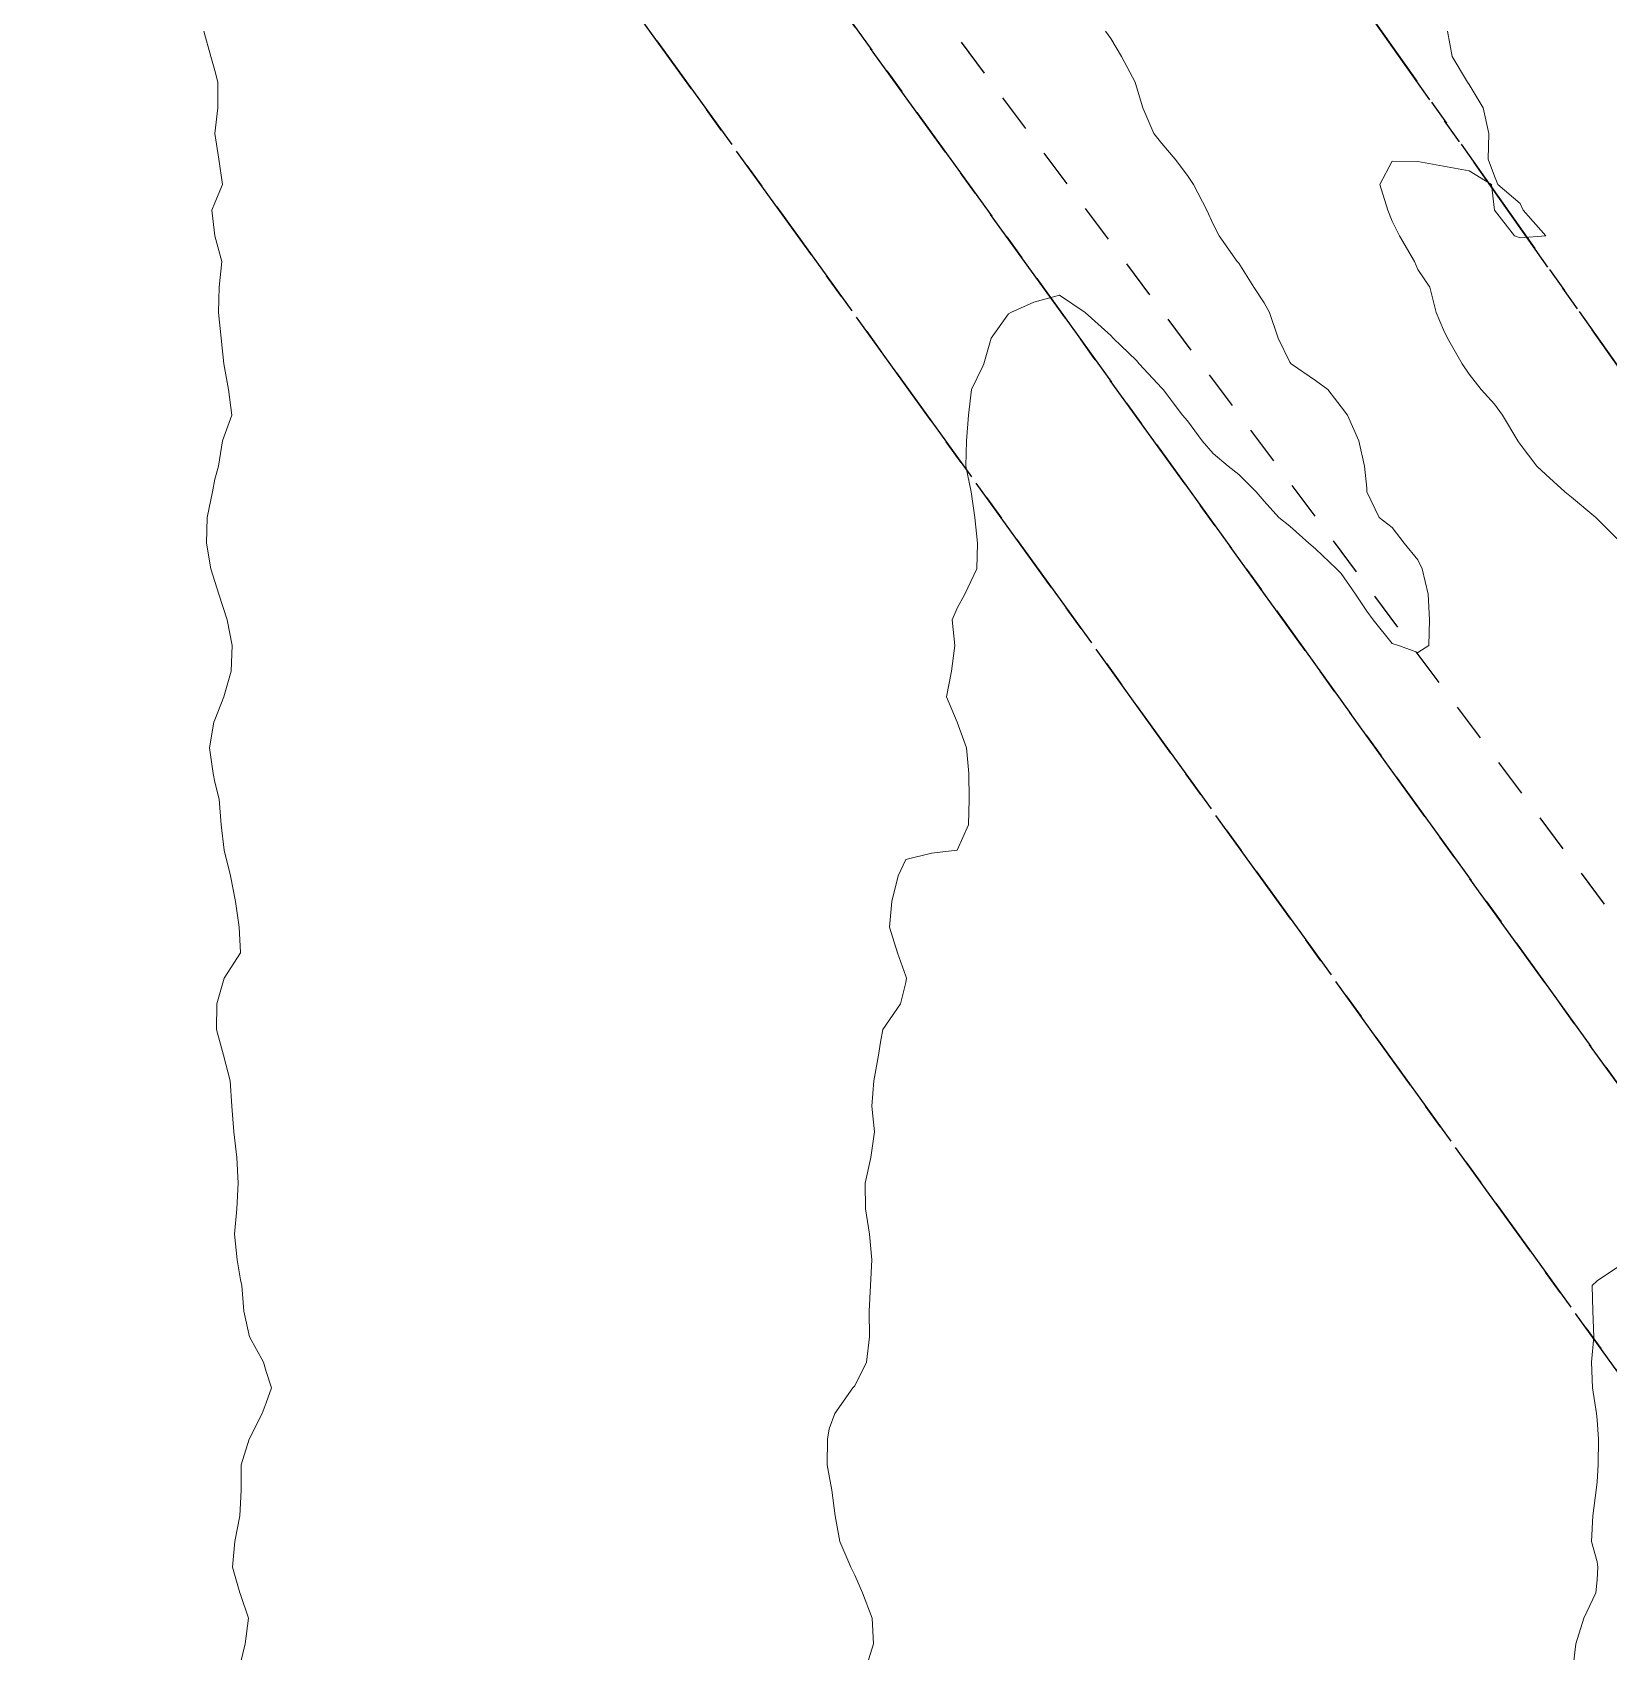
# Model space of a CAD drawing. Header units: centimetres. Extents: x 0 to 642158, y -847 to 649707.
# Drawn here: x 617005.18 to 617035.98, y 620590.6 to 620622.22 of the extents above; entities that cross this region are included whole.
import ezdxf

# ---------------------------------------------------------------- set-up
doc = ezdxf.new("R2010")
doc.units = ezdxf.units.CM
doc.header["$MEASUREMENT"] = 0
doc.linetypes.add('CENTERX2', pattern=[4, 2.5, -0.5, 0.5, -0.5])
doc.linetypes.add('JIS_02_0.7', pattern=[1.35, 0.75, -0.6])
doc.layers.add('SPW_parcellaire cadastral', color=7, linetype='CENTERX2', lineweight=25, true_color=0xff0542)
doc.layers.add('WAL_parcellaire agricole', color=7, linetype='JIS_02_0.7', lineweight=25)
doc.layers.add('WAL_topographie 0.5', color=253, linetype='Continuous', lineweight=20)

msp = doc.modelspace()

# ---------------------------------------------------------------- linework, layer by layer
at = {"layer": 'SPW_parcellaire cadastral'}
for points in [[(617082.838, 620766.859), (617087.915, 620758.877), (617126.08, 620714.089), (617140.94, 620702.104), (617180.2, 620666.244), (617198.721, 620649.645), (617202.743, 620647.528), (617211.738, 620638.85), (617219.57, 620629.325), (617224.544, 620619.8), (617242.443, 620568.633), (617131.683, 620480.394), (616973.114, 620705.004), (617082.838, 620766.859)], [(616966.277, 620698.502), (616965.379, 620699.807), (616973.114, 620705.004), (617131.683, 620480.394), (617089.979, 620446.981), (617077.211, 620463.523), (617115.225, 620492.551), (617093.254, 620522.584), (616966.277, 620698.502)], [(616966.277, 620698.502), (617093.254, 620522.584), (617090.635, 620520.577), (616963.541, 620696.656), (616966.277, 620698.502)], [(617090.635, 620520.577), (617054.469, 620492.986), (617020.072, 620537.549), (616919.091, 620666.134), (616963.541, 620696.656), (617090.635, 620520.577)]]:
    msp.add_lwpolyline(points, dxfattribs=at)
at = {"layer": 'WAL_parcellaire agricole'}
msp.add_lwpolyline([(616855.57, 620632.211), (616900.857, 620658.35), (616927.824, 620675.943), (616965.394, 620702.289), (616990.231, 620666.393), (617069.247, 620560.49), (617092.413, 620526.906), (616974.82, 620476.693), (616970.72, 620479.292), (616961.919, 620491.891), (616960.585, 620495.057), (616927.58, 620537.22), (616855.57, 620632.211)], dxfattribs=at)
at = {"layer": 'WAL_topographie 0.5'}
for points in [[(617008.534, 620622.25), (617008.669, 620621.75), (617008.75, 620621.478), (617008.807, 620621.25), (617008.808, 620620.75), (617008.75, 620620.25), (617008.825, 620619.75), (617008.897, 620619.25), (617008.75, 620618.893), (617008.691, 620618.75), (617008.75, 620618.25), (617008.75, 620618.25), (617008.886, 620617.75), (617008.833, 620617.25), (617008.817, 620616.75), (617008.871, 620616.25), (617008.922, 620615.75), (617009.013, 620615.25), (617009.083, 620614.75), (617008.9, 620614.25), (617008.819, 620613.75), (617008.75, 620613.5), (617008.705, 620613.25), (617008.599, 620612.75), (617008.583, 620612.25), (617008.672, 620611.75), (617008.75, 620611.5), (617008.826, 620611.25), (617008.99, 620610.75), (617009.088, 620610.25), (617009.067, 620609.75), (617008.923, 620609.25), (617008.75, 620608.8), (617008.731, 620608.75), (617008.647, 620608.25), (617008.715, 620607.75), (617008.75, 620607.583), (617008.833, 620607.25), (617008.87, 620606.75), (617008.93, 620606.25), (617009.057, 620605.75), (617009.15, 620605.25), (617009.224, 620604.75), (617009.25, 620604.251), (617009.25, 620604.25), (617009.25, 620604.25), (617008.932, 620603.75), (617008.79, 620603.25), (617008.783, 620602.75), (617008.92, 620602.25), (617009.045, 620601.75), (617009.08, 620601.25), (617009.122, 620600.75), (617009.176, 620600.25), (617009.205, 620599.75), (617009.178, 620599.25), (617009.134, 620598.75), (617009.185, 620598.25), (617009.25, 620597.861), (617009.273, 620597.75), (617009.314, 620597.25), (617009.425, 620596.75), (617009.699, 620596.25), (617009.75, 620596.069), (617009.853, 620595.75), (617009.75, 620595.458), (617009.674, 620595.25), (617009.417, 620594.75), (617009.265, 620594.25), (617009.263, 620593.75), (617009.25, 620593.5), (617009.237, 620593.25), (617009.138, 620592.75), (617009.091, 620592.25), (617009.234, 620591.75), (617009.25, 620591.712), (617009.404, 620591.25), (617009.344, 620590.75), (617009.25, 620590.375)], [(617026.15, 620622.25), (617026.25, 620622.105), (617026.463, 620621.75), (617026.725, 620621.25), (617026.75, 620621.162), (617026.878, 620620.75), (617027.094, 620620.25), (617027.25, 620620.053), (617027.506, 620619.75), (617027.75, 620619.43), (617027.869, 620619.25), (617028.13, 620618.75), (617028.25, 620618.479), (617028.371, 620618.25), (617028.721, 620617.75), (617028.75, 620617.714), (617029.046, 620617.25), (617029.25, 620616.942), (617029.349, 620616.75), (617029.519, 620616.25), (617029.75, 620615.782), (617029.776, 620615.75), (617030.25, 620615.426), (617030.49, 620615.25), (617030.75, 620614.908), (617030.876, 620614.75), (617031.096, 620614.25), (617031.205, 620613.75), (617031.25, 620613.321), (617031.256, 620613.25), (617031.493, 620612.75), (617031.75, 620612.551), (617031.98, 620612.25), (617032.25, 620611.924), (617032.335, 620611.75), (617032.451, 620611.25), (617032.478, 620610.75), (617032.462, 620610.25), (617032.25, 620610.116), (617031.871, 620610.25), (617031.75, 620610.287), (617031.374, 620610.75), (617031.25, 620610.92), (617031.032, 620611.25), (617030.75, 620611.653), (617030.663, 620611.75), (617030.25, 620612.136), (617030.118, 620612.25), (617029.75, 620612.578), (617029.536, 620612.75), (617029.25, 620613.07), (617029.09, 620613.25), (617028.75, 620613.59), (617028.546, 620613.75), (617028.25, 620613.997), (617028.035, 620614.25), (617027.75, 620614.636), (617027.654, 620614.75), (617027.274, 620615.25), (617027.25, 620615.278), (617026.808, 620615.75), (617026.75, 620615.818), (617026.299, 620616.25), (617026.25, 620616.301), (617025.75, 620616.75), (617025.75, 620616.75), (617025.25, 620617.091), (617024.75, 620616.958), (617024.296, 620616.75), (617024.25, 620616.725), (617023.911, 620616.25), (617023.772, 620615.75), (617023.75, 620615.704), (617023.533, 620615.25), (617023.47, 620614.75), (617023.432, 620614.25), (617023.417, 620613.75), (617023.523, 620613.25), (617023.595, 620612.75), (617023.648, 620612.25), (617023.637, 620611.75), (617023.4, 620611.25), (617023.25, 620610.977), (617023.15, 620610.75), (617023.206, 620610.25), (617023.137, 620609.75), (617023.04, 620609.25), (617023.25, 620608.75), (617023.25, 620608.75), (617023.429, 620608.25), (617023.48, 620607.75), (617023.483, 620607.25), (617023.474, 620606.75), (617023.25, 620606.25), (617023.25, 620606.25), (617022.75, 620606.192), (617022.25, 620606.068), (617022.098, 620605.75), (617021.974, 620605.25), (617021.928, 620604.75), (617022.083, 620604.25), (617022.25, 620603.792), (617022.261, 620603.75), (617022.25, 620603.667), (617022.146, 620603.25), (617021.8, 620602.75), (617021.75, 620602.5), (617021.712, 620602.25), (617021.619, 620601.75), (617021.583, 620601.25), (617021.633, 620600.75), (617021.562, 620600.25), (617021.45, 620599.75), (617021.461, 620599.25), (617021.536, 620598.75), (617021.58, 620598.25), (617021.556, 620597.75), (617021.53, 620597.25), (617021.536, 620596.75), (617021.479, 620596.25), (617021.25, 620595.792), (617021.214, 620595.75), (617020.857, 620595.25), (617020.75, 620594.95), (617020.718, 620594.75), (617020.71, 620594.25), (617020.75, 620594.036), (617020.801, 620593.75), (617020.869, 620593.25), (617020.955, 620592.75), (617021.17, 620592.25), (617021.25, 620592.096), (617021.4, 620591.75), (617021.59, 620591.25), (617021.617, 620590.75), (617021.458, 620590.25)], [(617032.83, 620622.25), (617032.923, 620621.75), (617033.221, 620621.25), (617033.25, 620621.205), (617033.526, 620620.75), (617033.634, 620620.25), (617033.625, 620619.75), (617033.75, 620619.417), (617033.813, 620619.25), (617034.25, 620618.882), (617034.306, 620618.75), (617034.75, 620618.25), (617034.75, 620618.25), (617034.75, 620618.249), (617034.25, 620618.21), (617034.139, 620618.25), (617033.75, 620618.75), (617033.75, 620618.75), (617033.687, 620619.25), (617033.25, 620619.519), (617032.75, 620619.614), (617032.25, 620619.703), (617031.75, 620619.71), (617031.51, 620619.25), (617031.665, 620618.75), (617031.75, 620618.538), (617031.894, 620618.25), (617032.182, 620617.75), (617032.25, 620617.592), (617032.482, 620617.25), (617032.606, 620616.75), (617032.75, 620616.417), (617032.826, 620616.25), (617033.115, 620615.75), (617033.25, 620615.551), (617033.486, 620615.25), (617033.75, 620614.961), (617033.903, 620614.75), (617034.204, 620614.25), (617034.25, 620614.179), (617034.576, 620613.75), (617034.75, 620613.588), (617035.123, 620613.25), (617035.25, 620613.147), (617035.725, 620612.75), (617035.75, 620612.726), (617036.226, 620612.25)], [(617036.25, 620598.173), (617035.75, 620597.844), (617035.656, 620597.75), (617035.667, 620597.25), (617035.689, 620596.75), (617035.641, 620596.25), (617035.662, 620595.75), (617035.738, 620595.25), (617035.75, 620595.125), (617035.777, 620594.75), (617035.769, 620594.25), (617035.75, 620593.917), (617035.735, 620593.75), (617035.667, 620593.25), (617035.639, 620592.75), (617035.75, 620592.35), (617035.764, 620592.25), (617035.75, 620592), (617035.726, 620591.75), (617035.492, 620591.25), (617035.338, 620590.75), (617035.278, 620590.25)]]:
    msp.add_lwpolyline(points, dxfattribs=at)

doc.saveas('drawing.dxf')
